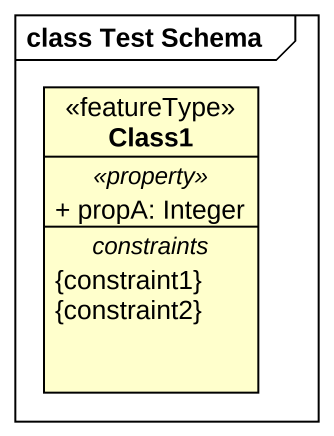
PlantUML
@startuml
mainframe class Test Schema
hide circle
hide empty members
skinparam classAttributeIconSize 0
class Class1 <<featureType>> {
  .. <<property>> ..
  + propA: Integer
  -- constraints --
  {constraint1}
  {constraint2}
}
@enduml
